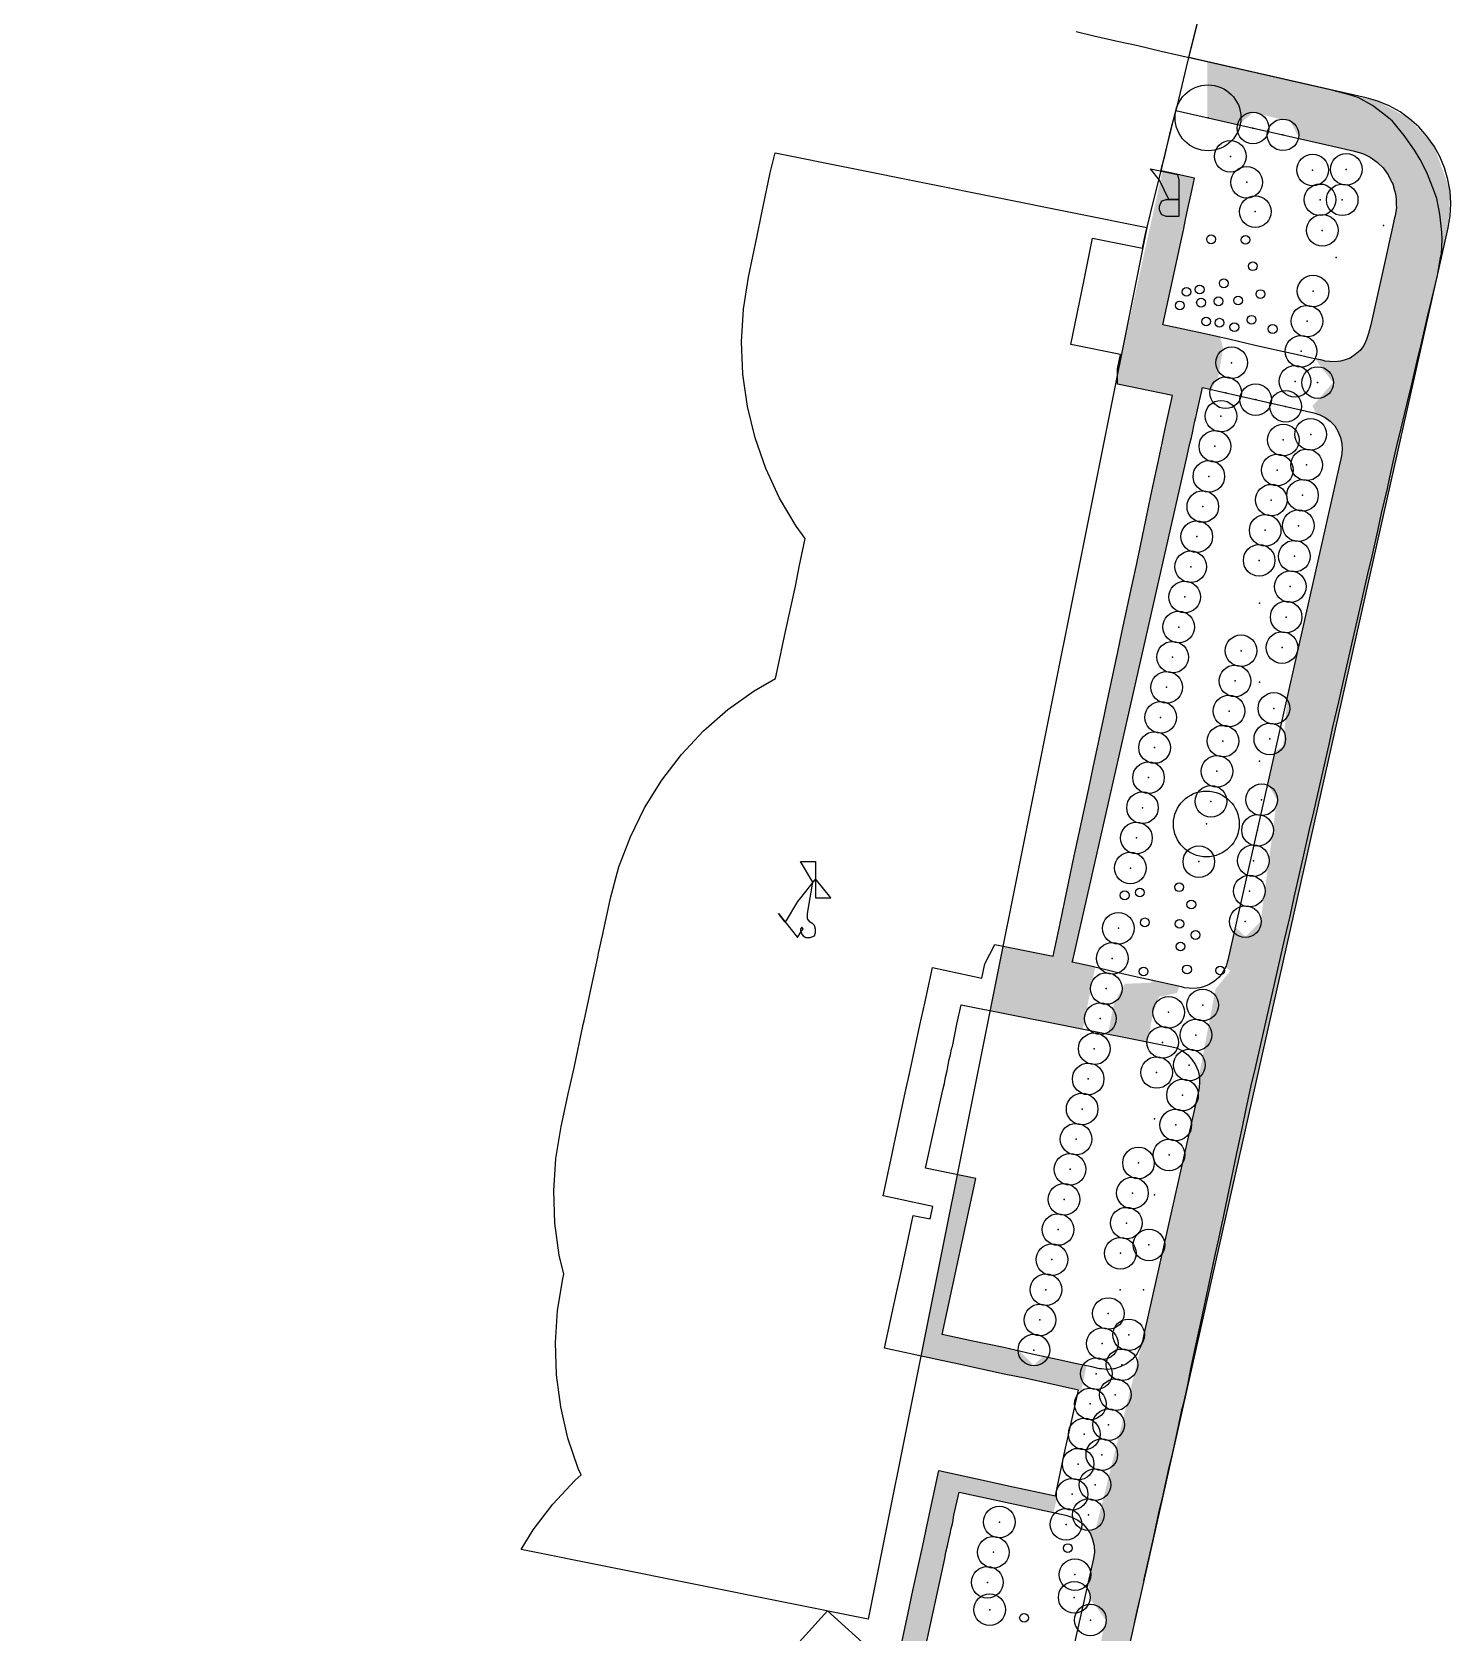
# Model space of a CAD drawing. Header units: metres. Extents: x 120 to 577, y 4 to 268.
# Drawn here: x 155 to 219.6, y 132.8 to 205.8 of the extents above; entities that cross this region are included whole.
import ezdxf

# ---------------------------------------------------------------- set-up
doc = ezdxf.new("R2010")
doc.units = ezdxf.units.M
for name, color, linetype in [('BOUNDARY', 7, 'Continuous'), ('BUILDING', 7, 'Continuous'), ('CURB', 7, 'Continuous'), ('GRASS', 7, 'Continuous'), ('LOUNGER', 7, 'Continuous'), ('NEW_BUSH', 3, 'Continuous'), ('NEW_LAWN', 82, 'Continuous'), ('NEW_TREE', 3, 'Continuous'), ('ROAD', 7, 'Continuous')]:
    doc.layers.add(name, color=color, linetype=linetype)

# ---------------------------------------------------------------- blocks, each defined once
blk = doc.blocks.new('ЛИПА')
blk.add_circle((0, 0), 0.2)
blk = doc.blocks.new('ЗЛАКИ_ОРНАМЕНТАЛЬНЫЕ')
blk.add_circle((0, 0), 0.2)

msp = doc.modelspace()

# ---------------------------------------------------------------- hatches: boundary and pattern name
at = {"layer": 'NEW_LAWN'}
for points in [[(203.446, 137.608), (205.634, 146.409), (205.631, 146.413), (205.632, 146.42), (207.221, 153.529), (207.326, 154), (208.129, 157.58), (208.129, 157.581), (208.164, 157.86), (208.164, 158.156), (208.164, 158.157), (208.143, 158.243), (208.894, 162.167), (209.581, 163.012), (209.34, 163.15), (209.369, 163.204), (209.369, 163.205), (209.422, 163.396), (209.422, 163.397), (209.457, 163.483), (209.457, 163.484), (209.797, 164.992), (210.247, 164.541), (210.946, 165.24), (211.691, 170.79), (211.342, 171.396), (211.237, 171.394), (211.598, 173.001), (211.97, 173.216), (212.156, 175.302), (212.118, 175.313), (214.626, 186.467), (214.626, 186.468), (214.661, 186.747), (214.644, 187.026), (214.644, 187.027), (214.591, 187.305), (214.591, 187.306), (214.469, 187.585), (214.469, 187.586), (214.33, 187.829), (214.329, 187.83), (214.12, 188.039), (214.12, 188.04), (213.893, 188.214), (213.892, 188.214), (213.649, 188.336), (213.648, 188.336), (213.478, 188.39), (213.315, 188.732), (214.244, 189.804), (213.466, 190.834), (213.462, 190.879), (213.753, 190.816), (213.892, 190.781), (213.893, 190.781), (214.102, 190.764), (214.103, 190.764), (214.189, 190.747), (214.19, 190.746), (214.469, 190.764), (214.591, 190.781), (214.592, 190.781), (214.748, 190.816), (214.749, 190.816), (215.027, 190.921), (215.028, 190.921), (215.255, 191.078), (215.482, 191.27), (215.482, 191.271), (215.656, 191.497), (215.657, 191.498), (215.779, 191.759), (215.779, 191.76), (215.866, 192.039), (215.971, 192.44), (215.971, 192.441), (216.687, 195.637), (216.809, 196.196), (216.932, 196.754), (217.054, 197.313), (217.071, 197.401), (217.141, 197.784), (217.141, 197.786), (217.124, 197.871), (217.124, 197.873), (217.124, 198.169), (217.089, 198.396), (217.054, 198.553), (216.949, 198.901), (216.948, 198.903), (216.933, 198.919), (216.931, 198.921), (216.757, 199.269), (216.757, 199.27), (216.687, 199.374), (216.53, 199.583), (216.53, 199.584), (216.303, 199.793), (216.251, 199.845), (216.25, 199.846), (215.936, 200.072), (215.936, 200.073), (215.692, 200.195), (215.587, 200.247), (215.586, 200.247), (215.411, 200.297), (215.409, 200.305), (215.396, 200.302), (215.22, 200.352), (214.434, 200.527), (212.707, 200.921), (212.312, 201.696), (210.597, 202.101), (209.939, 201.552), (208.514, 201.877), (208.514, 204.423), (216.279, 202.625), (217.735, 201.819), (218.852, 200.58), (219.586, 198.519), (219.499, 196.859), (202.945, 123.214), (200.607, 125.328), (200.811, 125.567), (200.812, 125.568), (200.968, 125.846), (200.969, 125.847), (200.986, 125.916), (200.986, 125.917), (201.073, 126.161), (201.074, 126.161), (202.004, 130.312), (202.579, 129.98), (203.184, 130.33), (203.891, 133.411), (203.155, 134.431), (203.115, 135.275), (203.326, 136.221), (203.379, 136.5), (203.379, 136.501), (203.361, 136.797), (203.361, 136.798), (203.292, 137.076), (203.291, 137.077), (203.187, 137.338), (203.186, 137.339), (203.14, 137.411)], [(199.202, 164.126), (201.493, 163.658), (206.924, 189.21), (204.427, 189.733), (204.427, 190.216), (206.473, 199.43), (206.767, 199.374), (207.927, 199.114), (207.931, 199.113), (207.934, 199.11), (207.935, 199.106), (207.935, 199.102), (207.885, 198.903), (207.885, 198.902), (207.78, 198.396), (207.658, 197.872), (207.536, 197.313), (207.431, 196.755), (207.431, 196.754), (207.308, 196.196), (207.186, 195.637), (206.488, 192.441), (206.489, 192.44), (208.339, 192.039), (209.105, 191.863), (209.234, 191.382), (209.015, 190.062), (208.699, 189.487), (208.305, 189.576), (208.304, 189.576), (208.304, 189.575), (208.042, 188.424), (208.025, 188.337), (208.024, 188.336), (207.99, 188.214), (207.955, 188.04), (207.955, 188.039), (207.902, 187.83), (207.85, 187.585), (207.798, 187.306), (207.797, 187.306), (207.728, 187.026), (207.658, 186.747), (207.605, 186.468), (207.605, 186.467), (202.383, 163.484), (202.366, 163.397), (202.366, 163.396), (202.367, 163.396), (203.204, 163.204), (203.408, 163.156), (202.845, 160.347), (201.737, 160.567), (198.612, 161.182)], [(204.249, 161.457), (204.753, 162.404), (205.938, 162.453), (206.014, 162.559), (206.173, 162.523), (206.854, 162.366), (207.23, 162.285), (207.153, 161.997), (206.321, 161.809), (206.057, 161.108), (205.788, 159.762), (203.999, 160.118)], [(202.768, 143.861), (195.46, 145.445), (197.114, 153.704), (197.955, 153.531), (197.958, 153.529), (197.961, 153.526), (197.963, 153.523), (197.963, 153.519), (196.428, 146.421), (196.429, 146.42), (197.825, 146.123), (199.24, 145.827), (199.973, 145.658), (200.614, 145.018), (201.02, 145.425), (201.667, 145.285), (202.576, 145.093), (203.014, 145.003)], [(196.288, 140.22), (201.683, 139.05), (201.51, 138.315), (197.215, 139.242), (197.214, 139.242), (197.214, 139.241), (196.969, 138.194), (196.952, 138.107), (196.934, 137.968), (196.934, 137.967), (196.899, 137.793), (196.899, 137.792), (196.847, 137.583), (196.795, 137.339), (196.742, 137.077), (196.742, 137.076), (196.672, 136.797), (196.602, 136.5), (196.55, 136.221), (195.24, 130.181), (194.293, 131.037)]]:
    msp.add_hatch(color=82, dxfattribs=at).paths.add_polyline_path(points)

# ---------------------------------------------------------------- linework, layer by layer
at = {"layer": 'BOUNDARY'}
msp.add_lwpolyline([(194.437, 131.68), (194.891, 133.741), (195.101, 134.754), (195.555, 136.815), (195.765, 137.828), (196.289, 140.22), (198.437, 139.749), (199.45, 139.522), (201.598, 139.068), (202, 140.971), (202.227, 141.984), (202.646, 143.888), (200.271, 144.412), (199.258, 144.621), (197.197, 145.076), (196.184, 145.285), (193.809, 145.809), (194.35, 148.324), (194.577, 149.337), (195.118, 151.852), (195.887, 151.695), (196.009, 152.254), (193.739, 152.743), (194.088, 154.367), (194.315, 155.38), (194.752, 157.441), (194.979, 158.454), (195.415, 160.515), (195.642, 161.528), (195.992, 163.152), (198.245, 162.663), (198.384, 163.309), (198.838, 164.2), (201.493, 163.658), (201.807, 165.16), (202.017, 166.191), (202.454, 168.234), (202.681, 169.264), (203.117, 171.308), (203.327, 172.338), (203.764, 174.382), (203.991, 175.412), (204.427, 177.456), (204.637, 178.486), (205.073, 180.529), (205.3, 181.56), (205.737, 183.603), (205.947, 184.634), (206.383, 186.677), (206.593, 187.707), (206.925, 189.209), (204.427, 189.733), (204.427, 190.432), (204.567, 191.078), (202.297, 191.532), (202.698, 193.453), (202.908, 194.484), (203.292, 196.388), (205.562, 195.933), (205.702, 196.58), (206.139, 198.379), (206.401, 199.392), (206.89, 201.435), (207.152, 202.448), (207.641, 204.491), (207.903, 205.504), (208.409, 207.53)], dxfattribs=at)
at = {"layer": 'BUILDING'}
for points in [[(193.058, 133.457), (177.249, 136.624), (177.803, 137.522), (178.691, 138.692), (179.69, 139.769), (179.981, 140.027), (179.852, 140.314), (179.381, 141.703), (179.049, 143.133), (178.858, 144.587), (178.811, 146.054), (178.906, 147.518), (179.144, 148.966), (179.188, 149.169), (178.983, 150.045), (178.79, 151.504), (178.74, 152.975), (178.835, 154.444), (179.074, 155.896), (179.423, 157.521), (179.451, 157.648), (179.659, 158.575), (180.077, 160.55), (180.115, 160.721), (180.323, 161.649), (180.741, 163.623), (180.778, 163.795), (180.991, 164.745), (181.327, 166.305), (181.707, 167.729), (182.225, 169.109), (182.876, 170.431), (183.654, 171.683), (184.551, 172.853), (185.558, 173.929), (186.666, 174.901), (187.864, 175.759), (188.84, 176.322), (189.095, 177.516), (189.115, 177.61), (189.332, 178.593), (189.743, 180.518), (189.938, 181.475), (189.968, 181.62), (190.198, 182.696), (189.78, 183.266), (189.026, 184.54), (188.401, 185.882), (187.912, 187.279), (187.563, 188.718), (187.357, 190.183), (187.297, 191.662), (187.383, 193.14), (187.614, 194.602), (188.007, 196.483), (188.206, 197.462), (188.589, 199.355), (188.82, 200.27), (205.762, 196.876)], [(205.929, 199.549), (207.152, 199.287), (207.222, 199.025), (207.222, 197.366), (207.222, 197.366), (206.645, 197.366), (206.645, 197.366), (206.453, 197.453), (206.453, 197.453), (206.401, 197.523), (206.401, 197.523), (206.331, 197.68), (206.331, 197.68), (206.331, 197.837), (206.331, 197.837), (206.401, 197.994), (206.401, 197.994), (206.453, 198.082), (206.453, 198.082), (206.645, 198.152), (206.645, 198.152), (207.222, 198.152), (206.768, 198.152), (206.331, 199.025)], [(190.543, 167.029), (189.984, 167.972), (190.665, 167.972), (190.665, 166.33), (191.363, 166.33), (190.665, 167.186), (190.665, 167.186), (189.984, 166.33), (189.844, 166.156), (189.285, 165.213), (188.971, 165.614), (189.844, 164.514), (190.036, 164.828), (190.106, 164.898), (190.106, 164.898), (190.036, 164.986), (190.036, 164.986), (189.984, 164.898), (189.984, 164.898), (189.984, 164.828), (189.984, 164.828), (190.036, 164.671), (190.036, 164.671), (190.106, 164.584), (190.106, 164.584), (190.228, 164.514), (190.228, 164.514), (190.42, 164.514), (190.42, 164.514), (190.612, 164.584), (190.612, 164.584), (190.665, 164.741), (190.665, 164.741), (190.665, 164.898), (190.665, 164.898), (190.612, 165.055), (190.612, 165.055), (190.543, 165.143), (190.543, 165.143), (190.42, 165.213), (190.42, 165.213), (190.298, 165.37), (190.298, 165.37), (190.298, 165.614)], [(191.206, 133.828), (204.303, 121.986), (161.432, 74.571), (154.957, 80.425), (155.291, 81.928), (155.339, 82.137), (155.561, 83.07), (155.927, 84.709), (156.368, 86.77), (156.562, 87.724), (156.592, 87.868), (156.951, 89.548), (156.933, 90.579), (157.057, 92.079), (157.33, 93.559), (157.819, 95.62), (157.833, 95.676), (158.06, 96.616), (158.231, 97.357)]]:
    msp.add_lwpolyline(points, close=True, dxfattribs=at)
at = {"layer": 'CURB'}
for points in [[(205.632, 135.208), (205.877, 136.343), (206.069, 137.146), (206.313, 138.299), (206.506, 139.103), (206.75, 140.238), (206.942, 141.041), (207.187, 142.176), (207.361, 142.997), (207.449, 143.312), (207.623, 144.132), (207.781, 144.936), (208.025, 146.071), (208.2, 146.892), (208.444, 148.027), (208.619, 148.83), (208.863, 149.983), (209.038, 150.787), (209.282, 151.922), (209.457, 152.725), (209.702, 153.878), (209.859, 154.681), (210.103, 155.816), (210.278, 156.637), (210.522, 157.773), (210.715, 158.576), (210.977, 159.711), (211.151, 160.515), (211.413, 161.667), (211.588, 162.471), (211.85, 163.606), (212.042, 164.409), (212.304, 165.544), (212.479, 166.348), (212.741, 167.483), (212.915, 168.286), (213.177, 169.439), (213.369, 170.243), (213.631, 171.378), (213.806, 172.181), (214.068, 173.316), (214.243, 174.12), (214.505, 175.255), (214.697, 176.076), (214.959, 177.211), (215.133, 178.014), (215.395, 179.15), (215.57, 179.953), (215.832, 181.088), (216.024, 181.892), (216.286, 183.044), (216.461, 183.848), (216.723, 184.983), (216.897, 185.786), (217.054, 186.467), (217.159, 186.922), (217.351, 187.725), (217.631, 188.86), (217.823, 189.664), (218.085, 190.799), (218.277, 191.602), (218.539, 192.737), (218.731, 193.541), (219.01, 194.676), (219.15, 195.497), (219.185, 195.671), (219.22, 196.318), (219.203, 196.65), (219.115, 197.47), (218.976, 198.186), (218.818, 198.606), (218.521, 199.374), (218.225, 199.968), (217.963, 200.387), (217.491, 201.068), (216.95, 201.714), (216.705, 201.924), (216.041, 202.43), (215.395, 202.797), (214.994, 202.919), (214.19, 203.129), (213.055, 203.391), (212.252, 203.566), (211.116, 203.828), (210.313, 204.002), (209.178, 204.264), (208.374, 204.456), (207.222, 204.701), (206.418, 204.893), (205.283, 205.155), (204.48, 205.33), (203.344, 205.592), (202.541, 205.784)], [(205.318, 133.828), (205.458, 134.404)], [(205.196, 133.269), (205.318, 133.828)]]:
    msp.add_lwpolyline(points, dxfattribs=at)
at = {"layer": 'GRASS'}
for points in [[(207.658, 197.872), (207.781, 198.396), (207.885, 198.902), (207.938, 199.112), (206.768, 199.374), (206.401, 199.444), (206.488, 199.793), (206.593, 200.195), (206.68, 200.527), (207.082, 202.203), (214.435, 200.527), (215.221, 200.352), (215.587, 200.247), (215.692, 200.195), (215.937, 200.073), (216.251, 199.846), (216.303, 199.793), (216.53, 199.584), (216.688, 199.374), (216.757, 199.269), (216.932, 198.92), (216.95, 198.902), (217.054, 198.553), (217.089, 198.396), (217.124, 198.169), (217.124, 197.872), (217.142, 197.785), (217.072, 197.401), (217.054, 197.313), (216.932, 196.754), (216.81, 196.195), (216.688, 195.637), (215.972, 192.44), (215.867, 192.039), (215.779, 191.759), (215.657, 191.497), (215.483, 191.27), (215.256, 191.078), (215.028, 190.921), (214.749, 190.816), (214.592, 190.781), (214.47, 190.764), (214.19, 190.746), (214.103, 190.764), (213.893, 190.781), (213.754, 190.816), (213.264, 190.921), (212.566, 191.078), (211.71, 191.27), (210.697, 191.497), (209.562, 191.759), (208.339, 192.039), (206.488, 192.44), (207.187, 195.637), (207.309, 196.195), (207.431, 196.754), (207.536, 197.313)], [(207.606, 186.467), (207.658, 186.747), (207.728, 187.026), (207.798, 187.306), (207.85, 187.585), (207.903, 187.83), (207.955, 188.039), (207.99, 188.214), (208.025, 188.336), (208.042, 188.424), (208.304, 189.576), (213.369, 188.424), (213.649, 188.336), (213.893, 188.214), (214.12, 188.039), (214.33, 187.83), (214.47, 187.585), (214.592, 187.306), (214.644, 187.026), (214.662, 186.747), (214.627, 186.467), (209.457, 163.484), (209.422, 163.396), (209.37, 163.204), (209.23, 162.942), (209.055, 162.715), (208.846, 162.523), (208.601, 162.366), (208.339, 162.261), (208.182, 162.226), (208.06, 162.209), (207.763, 162.191), (207.693, 162.209), (207.484, 162.226), (207.344, 162.261), (206.855, 162.366), (206.174, 162.523), (205.318, 162.715), (204.322, 162.942), (203.205, 163.204), (202.366, 163.396), (202.384, 163.484)], [(197.825, 146.123), (196.428, 146.42), (197.965, 153.529), (195.677, 154), (196.463, 157.58), (196.533, 157.86), (196.585, 158.157), (196.655, 158.436), (196.708, 158.716), (196.76, 158.96), (196.813, 159.17), (196.847, 159.344), (196.882, 159.484), (196.9, 159.554), (197.109, 160.567), (197.302, 161.44), (201.738, 160.567), (206.837, 159.554), (207.117, 159.484), (207.379, 159.344), (207.623, 159.17), (207.815, 158.96), (207.973, 158.716), (208.095, 158.436), (208.165, 158.157), (208.165, 157.86), (208.13, 157.58), (207.326, 154), (207.222, 153.529), (205.632, 146.42), (205.562, 146.123), (205.458, 145.827), (205.3, 145.53), (205.091, 145.285), (204.829, 145.093), (204.549, 144.953), (204.288, 144.866), (204.235, 144.866), (203.921, 144.831), (203.694, 144.866), (203.606, 144.866), (203.257, 144.953), (202.576, 145.093), (201.668, 145.285), (200.533, 145.53), (199.24, 145.827)]]:
    msp.add_lwpolyline(points, close=True, dxfattribs=at)
msp.add_lwpolyline([(194.367, 126.161), (196.551, 136.221), (196.603, 136.5), (196.673, 136.797), (196.743, 137.077), (196.795, 137.339), (196.847, 137.583), (196.9, 137.793), (196.935, 137.967), (196.952, 138.107), (196.97, 138.194), (197.214, 139.242), (202.069, 138.194), (202.349, 138.107), (202.611, 137.967), (202.838, 137.793), (203.03, 137.583), (203.187, 137.339), (203.292, 137.077), (203.362, 136.797), (203.379, 136.5), (203.327, 136.221), (201.074, 126.161)], dxfattribs=at)
at = {"layer": 'LOUNGER'}
for p in [(216.543, 196.962), (204.543, 148.465)]:
    msp.add_point(p, dxfattribs=at)
at = {"layer": 'NEW_BUSH'}
for centre in [(210.597, 201.402), (211.962, 201.091), (209.57, 200.11), (213.314, 199.486), (214.85, 199.516), (210.314, 198.931), (213.653, 198.131), (214.664, 198.129), (210.704, 197.592), (213.755, 196.737), (213.339, 193.973), (213.064, 192.601), (212.789, 191.228), (209.625, 190.704), (212.514, 189.855), (213.545, 189.804), (209.358, 189.337), (210.723, 189.026), (209.137, 188.272), (212.088, 188.716), (208.862, 186.899), (211.98, 187.19), (213.228, 187.441), (213.042, 186.053), (208.587, 185.526), (211.705, 185.818), (212.856, 184.666), (208.312, 184.154), (211.43, 184.445), (212.669, 183.278), (208.038, 182.781), (211.155, 183.072), (210.88, 181.699), (212.483, 181.891), (207.763, 181.408), (212.296, 180.503), (207.488, 180.035), (212.11, 179.116), (207.213, 178.663), (206.938, 177.29), (210.056, 177.581), (211.924, 177.728), (206.663, 175.917), (209.781, 176.209), (206.388, 174.544), (209.506, 174.836), (211.551, 174.953), (206.113, 173.172), (209.231, 173.463), (211.365, 173.565), (205.838, 171.799), (208.956, 172.09), (210.992, 170.79), (205.563, 170.426), (208.681, 170.718), (210.806, 169.403), (205.288, 169.053), (208.131, 167.972), (210.619, 168.015), (205.013, 167.681), (210.433, 166.628), (204.463, 164.935), (210.247, 165.24), (204.188, 163.563), (203.913, 162.19), (208.308, 161.435), (203.638, 160.817), (206.756, 161.108), (208.001, 160.069), (203.363, 159.444), (206.481, 159.736), (206.206, 158.363), (207.695, 158.703), (203.088, 158.072), (207.388, 157.337), (202.813, 156.699), (207.081, 155.971), (202.538, 155.326), (202.263, 153.953), (205.381, 154.245), (206.775, 154.605), (201.988, 152.581), (205.106, 152.872), (201.713, 151.208), (204.831, 151.499), (205.855, 150.507), (201.438, 149.835), (204.556, 150.127), (201.163, 148.463), (204.006, 147.381), (200.888, 147.09), (203.731, 146.008), (204.935, 146.409), (200.614, 145.717), (203.457, 144.636), (204.629, 145.043), (203.182, 143.263), (204.322, 143.677), (204.016, 142.311), (202.907, 141.89), (203.709, 140.945), (202.632, 140.517), (203.403, 139.579), (202.357, 139.145), (203.096, 138.213), (199.043, 137.876), (202.082, 137.772), (198.768, 136.503), (198.493, 135.13), (202.483, 135.481), (202.452, 134.445), (198.6, 133.884), (203.192, 133.411)]:
    msp.add_circle(centre, 0.72, dxfattribs=at)
for p in [(210.597, 201.402), (211.962, 201.091), (209.57, 200.11), (213.314, 199.486), (214.85, 199.516), (210.314, 198.931), (213.653, 198.131), (214.664, 198.129), (210.704, 197.592), (213.755, 196.737), (213.339, 193.973), (213.064, 192.601), (212.789, 191.228), (209.625, 190.704), (212.514, 189.855), (213.545, 189.804), (209.358, 189.337), (210.723, 189.026), (209.137, 188.272), (212.088, 188.716), (208.862, 186.899), (211.98, 187.19), (213.228, 187.441), (213.042, 186.053), (208.587, 185.526), (211.705, 185.818), (212.856, 184.666), (208.312, 184.154), (211.43, 184.445), (212.669, 183.278), (208.038, 182.781), (211.155, 183.072), (210.88, 181.699), (212.483, 181.891), (207.763, 181.408), (212.296, 180.503), (207.488, 180.035), (212.11, 179.116), (207.213, 178.663), (206.938, 177.29), (210.056, 177.581), (211.924, 177.728), (206.663, 175.917), (209.781, 176.209), (206.388, 174.544), (209.506, 174.836), (211.551, 174.953), (206.113, 173.172), (209.231, 173.463), (211.365, 173.565), (205.838, 171.799), (208.956, 172.09), (208.681, 170.718), (210.992, 170.79), (205.563, 170.426), (210.806, 169.403), (205.288, 169.053), (208.131, 167.972), (210.619, 168.015), (205.013, 167.681), (210.433, 166.628), (204.463, 164.935), (210.247, 165.24), (204.188, 163.563), (203.913, 162.19), (208.308, 161.435), (203.638, 160.817), (206.756, 161.108), (208.001, 160.069), (203.363, 159.444), (206.481, 159.736), (206.206, 158.363), (207.695, 158.703), (203.088, 158.072), (207.388, 157.337), (202.813, 156.699), (207.081, 155.971), (202.538, 155.326), (202.263, 153.953), (205.381, 154.245), (206.775, 154.605), (201.988, 152.581), (205.106, 152.872), (201.713, 151.208), (204.831, 151.499), (205.855, 150.507), (201.438, 149.835), (204.556, 150.127), (201.163, 148.463), (204.006, 147.381), (200.888, 147.09), (203.731, 146.008), (204.935, 146.409), (200.614, 145.717), (203.457, 144.636), (204.629, 145.043), (203.182, 143.263), (204.322, 143.677), (204.016, 142.311), (202.907, 141.89), (203.709, 140.945), (202.632, 140.517), (203.403, 139.579), (202.357, 139.145), (203.096, 138.213), (199.043, 137.876), (202.082, 137.772), (198.768, 136.503), (198.493, 135.13), (202.483, 135.481), (202.452, 134.445), (198.6, 133.884), (203.192, 133.411)]:
    msp.add_point(p, dxfattribs=at)
at = {"layer": 'NEW_TREE'}
for centre in [(208.55, 201.869), (208.475, 169.688)]:
    msp.add_circle(centre, 1.5, dxfattribs=at)
for p in [(208.55, 201.869), (208.475, 169.688)]:
    msp.add_point(p, dxfattribs=at)
at = {"layer": 'ROAD'}
msp.add_lwpolyline([(204.113, 128.379), (210.557, 157.109), (217.351, 187.323), (219.499, 196.859), (219.587, 197.401), (219.622, 197.959), (219.587, 198.518), (219.482, 199.06), (219.325, 199.584), (219.115, 200.108), (218.853, 200.579), (218.521, 201.033), (218.155, 201.452), (217.736, 201.819), (217.299, 202.134), (216.81, 202.413), (216.286, 202.623), (215.762, 202.78), (207.676, 204.614), (209.544, 212.123)], dxfattribs=at)
at = {"layer": 'TREE'}
for p in [(214.394, 195.509), (210.901, 179.749), (210.901, 176.147), (210.901, 172.546), (206.106, 156.255), (206.106, 152.791), (205.606, 148.461)]:
    msp.add_point(p, dxfattribs=at)

# ---------------------------------------------------------------- block references
at = {"layer": 'BUSH'}
for p in [(208.689, 196.33), (210.259, 196.306), (210.59, 195.102), (207.569, 193.935), (208.168, 194.046), (209.267, 194.326), (207.263, 193.319), (208.232, 193.444), (209.03, 193.505), (209.919, 193.544), (210.938, 193.835), (208.465, 192.587), (209.07, 192.53), (210.535, 192.666), (209.747, 192.326), (211.496, 192.244), (204.751, 166.435), (205.444, 166.563), (207.237, 166.805), (207.79, 166.021), (205.668, 165.204), (207.247, 165.137), (207.296, 164.104), (207.978, 164.63), (205.613, 162.963), (207.592, 163.06), (209.102, 163.012)]:
    msp.add_blockref('ЗЛАКИ_ОРНАМЕНТАЛЬНЫЕ', p, dxfattribs=at)
at = {"layer": 'TREE'}
for p in [(202.159, 136.692), (200.166, 133.511)]:
    msp.add_blockref('ЛИПА', p, dxfattribs=at)

doc.saveas('drawing.dxf')
